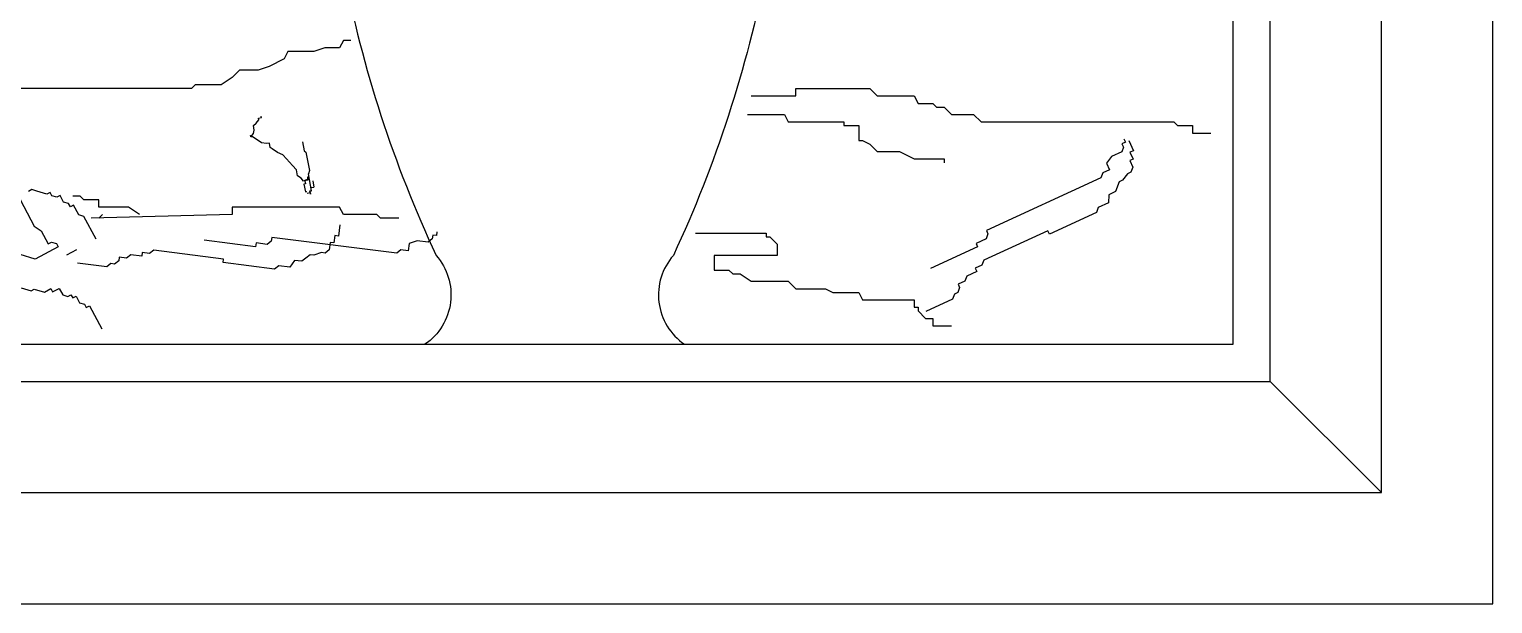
# Model space of a CAD drawing. Header units: inches. Extents: x 6 to 48.5, y 12.5 to 37.3.
# Drawn here: x 7.4908 to 7.791, y 14.7063 to 14.8242 of the extents above; entities that cross this region are included whole.
import ezdxf

# ---------------------------------------------------------------- set-up
doc = ezdxf.new("R2010")
doc.units = ezdxf.units.IN
doc.header["$MEASUREMENT"] = 0
doc.layers.add('02', color=2, linetype='Continuous')
doc.layers.add('4', color=4, linetype='Continuous')

msp = doc.modelspace()

# ---------------------------------------------------------------- linework, layer by layer
at = {"layer": '02'}
for p, q in [((7.55678, 14.82196), (7.55526, 14.82196)), ((7.549, 14.79312), (7.54923, 14.79186)), ((7.53244, 14.78621), (7.50354, 14.78545)), ((7.50582, 14.78621), (7.50506, 14.78545)), ((7.5005, 14.77898), (7.49849, 14.77791)), ((7.74541, 14.75198), (7.76823, 14.72916))]:
    msp.add_line(p, q, dxfattribs=at)
for points in [[(7.38032, 15.11707), (7.38032, 14.75198), (7.74541, 14.75198), (7.74541, 15.11707)], [(7.38793, 15.10946), (7.38793, 14.75959), (7.73781, 14.75959), (7.73781, 15.10946)]]:
    msp.add_lwpolyline(points, close=True, dxfattribs=at)
for points in [[(7.59862, 14.87216, 0.59451), (7.55526, 14.83641, 0.061301), (7.57428, 14.77784, -1.493799)], [(7.59862, 14.87216, -0.59451), (7.64197, 14.83641, -0.061301), (7.62296, 14.77784, 1.493799)], [(7.57428, 14.77784, -0.449066), (7.572, 14.75959, -0.239284)], [(7.62296, 14.77784, 0.449066), (7.62524, 14.75959, 0.239284)]]:
    msp.add_lwpolyline(points, format="xyb", dxfattribs=at)
for points in [[(7.55526, 14.82196), (7.5545, 14.82044), (7.55146, 14.82044), (7.54918, 14.81967), (7.54385, 14.81967), (7.54309, 14.81815), (7.54005, 14.81663), (7.53777, 14.81587), (7.53396, 14.81587), (7.53244, 14.81435), (7.53016, 14.81283), (7.52484, 14.81283), (7.52408, 14.81207), (7.48605, 14.81207)], [(7.63893, 14.81055), (7.64806, 14.81055), (7.64806, 14.81207), (7.66327, 14.81207), (7.66479, 14.81055), (7.67239, 14.81055), (7.67316, 14.80903), (7.6762, 14.80903), (7.67696, 14.80827), (7.67848, 14.80827), (7.68, 14.80674), (7.68456, 14.80674), (7.68609, 14.80522), (7.72564, 14.80522), (7.7264, 14.80446), (7.72944, 14.80446), (7.72944, 14.80294), (7.73324, 14.80294)], [(7.54825, 14.79363), (7.54705, 14.79308), (7.54662, 14.79365), (7.54588, 14.79416), (7.54565, 14.79542), (7.54484, 14.79625), (7.54361, 14.79764), (7.54281, 14.79847), (7.54175, 14.79892), (7.54063, 14.79969), (7.54026, 14.79995), (7.54009, 14.80089), (7.53946, 14.80077), (7.53846, 14.80091), (7.53734, 14.80168), (7.5366, 14.80219), (7.53628, 14.80213), (7.53622, 14.80245), (7.53654, 14.80251), (7.53679, 14.80288), (7.53699, 14.80356), (7.53682, 14.80451), (7.53739, 14.80494), (7.5379, 14.80568), (7.53784, 14.806), (7.53847, 14.80611), (7.53841, 14.80643)], [(7.63817, 14.80674), (7.64577, 14.80674), (7.64653, 14.80522), (7.65794, 14.80522), (7.65794, 14.80446), (7.66099, 14.80446), (7.66099, 14.80142), (7.66175, 14.80142), (7.66327, 14.80066), (7.66479, 14.79914), (7.66935, 14.79914), (7.67239, 14.79762), (7.67848, 14.79762), (7.67848, 14.79686)], [(7.54686, 14.80117), (7.54721, 14.79928), (7.54758, 14.79903), (7.54828, 14.79526), (7.54808, 14.79457)], [(7.71637, 14.80139), (7.71732, 14.79931), (7.71663, 14.799), (7.71727, 14.79761), (7.71658, 14.7973), (7.71721, 14.79591), (7.71684, 14.79491), (7.71615, 14.79459), (7.71508, 14.79326), (7.71439, 14.79294), (7.71364, 14.79093), (7.71226, 14.79029), (7.71221, 14.78859), (7.71013, 14.78764), (7.70976, 14.78663), (7.70009, 14.78218), (7.69977, 14.78287), (7.68664, 14.77683), (7.68626, 14.77583), (7.68488, 14.77519), (7.6852, 14.7745), (7.68313, 14.77355), (7.68275, 14.77254), (7.68137, 14.7719), (7.68169, 14.77121), (7.68132, 14.7702), (7.68062, 14.76988), (7.68025, 14.76888), (7.67472, 14.76633)], [(7.71536, 14.80176), (7.71568, 14.80107), (7.71499, 14.80075), (7.7153, 14.80006), (7.71493, 14.79905), (7.71286, 14.7981), (7.71179, 14.79677), (7.71243, 14.79539), (7.71105, 14.79475), (7.71067, 14.79375), (7.68718, 14.78294), (7.6875, 14.78225), (7.68712, 14.78124), (7.68505, 14.78029), (7.68537, 14.7796), (7.67569, 14.77515)], [(7.54819, 14.79394), (7.54788, 14.79388), (7.548, 14.79326), (7.54737, 14.79314), (7.54749, 14.79251), (7.54717, 14.79245), (7.54746, 14.79088), (7.54778, 14.79094)], [(7.54783, 14.79063), (7.54846, 14.79074), (7.54852, 14.79043), (7.5484, 14.79106), (7.54872, 14.79111), (7.54808, 14.79457)], [(7.48828, 14.79057), (7.49186, 14.78386), (7.49325, 14.78287), (7.49468, 14.78019), (7.49535, 14.78055), (7.49638, 14.78024), (7.49674, 14.77956), (7.49204, 14.77706), (7.48896, 14.778)], [(7.50453, 14.78113), (7.50202, 14.78583), (7.50099, 14.78614), (7.49992, 14.78815), (7.49925, 14.7878), (7.49889, 14.78847), (7.49786, 14.78878), (7.49714, 14.79012), (7.49647, 14.78977), (7.49544, 14.79008), (7.49508, 14.79075), (7.49441, 14.79039), (7.49236, 14.79102), (7.49133, 14.79133), (7.49066, 14.79097)], [(7.51343, 14.78621), (7.51115, 14.78773), (7.50506, 14.78773), (7.50506, 14.78925), (7.50202, 14.78925), (7.50126, 14.79001), (7.49974, 14.79001)], [(7.5486, 14.79174), (7.54923, 14.79186)], [(7.56667, 14.78545), (7.56287, 14.78545), (7.56211, 14.78621), (7.55526, 14.78621), (7.5545, 14.78773), (7.53244, 14.78773), (7.53244, 14.78621)], [(7.55455, 14.78407), (7.55427, 14.78181), (7.55352, 14.7819), (7.55333, 14.78039), (7.55257, 14.78049), (7.55238, 14.77898), (7.55154, 14.77832), (7.55078, 14.77841), (7.54918, 14.77785), (7.54842, 14.77794), (7.54757, 14.77728), (7.54672, 14.77662), (7.54522, 14.77681), (7.54427, 14.77539), (7.54201, 14.77568), (7.54116, 14.77502), (7.53059, 14.77634), (7.53069, 14.77709), (7.51635, 14.77889), (7.5155, 14.77822), (7.51399, 14.77841), (7.51389, 14.77766), (7.51163, 14.77794), (7.51078, 14.77728), (7.50927, 14.77747), (7.50918, 14.77672), (7.50833, 14.77605), (7.50757, 14.77615), (7.50672, 14.77549), (7.50069, 14.77624)], [(7.57443, 14.78264), (7.57434, 14.78189), (7.57358, 14.78198), (7.57349, 14.78123), (7.57264, 14.78057), (7.57037, 14.78085), (7.56877, 14.78028), (7.56858, 14.77877), (7.56707, 14.77896), (7.56622, 14.7783), (7.54056, 14.78151), (7.54047, 14.78075), (7.53962, 14.78009), (7.53735, 14.78038), (7.53726, 14.77962), (7.52669, 14.78094)], [(7.62752, 14.78241), (7.64197, 14.78241), (7.64197, 14.78164), (7.64273, 14.78164), (7.64425, 14.78012), (7.64425, 14.77784), (7.63132, 14.77784), (7.63132, 14.7748), (7.63436, 14.7748), (7.63513, 14.77404), (7.63665, 14.77404), (7.63893, 14.77252), (7.64653, 14.77252), (7.64806, 14.771), (7.65414, 14.771), (7.65566, 14.77024), (7.66099, 14.77024), (7.66175, 14.76871), (7.67239, 14.76871), (7.67239, 14.76719), (7.67316, 14.76719), (7.67316, 14.76643), (7.67468, 14.76491), (7.6762, 14.76491), (7.6762, 14.76339), (7.68, 14.76339)], [(7.48913, 14.7712), (7.49119, 14.77057), (7.49186, 14.77093), (7.49392, 14.7703), (7.49526, 14.77102), (7.49562, 14.77035), (7.49696, 14.77106), (7.49768, 14.76972), (7.49871, 14.76941), (7.49938, 14.76977), (7.49974, 14.76909), (7.50041, 14.76945), (7.50112, 14.76811), (7.50215, 14.7678), (7.50251, 14.76713), (7.50318, 14.76748), (7.50569, 14.76279)]]:
    msp.add_lwpolyline(points, dxfattribs=at)
at = {"layer": '4'}
for p, q in [((7.79105, 14.70634), (7.79105, 15.16271)), ((7.33469, 14.70634), (7.79105, 14.70634))]:
    msp.add_line(p, q, dxfattribs=at)
msp.add_lwpolyline([(7.35751, 15.13989), (7.35751, 14.72916), (7.76823, 14.72916), (7.76823, 15.13989)], close=True, dxfattribs=at)

doc.saveas('drawing.dxf')
